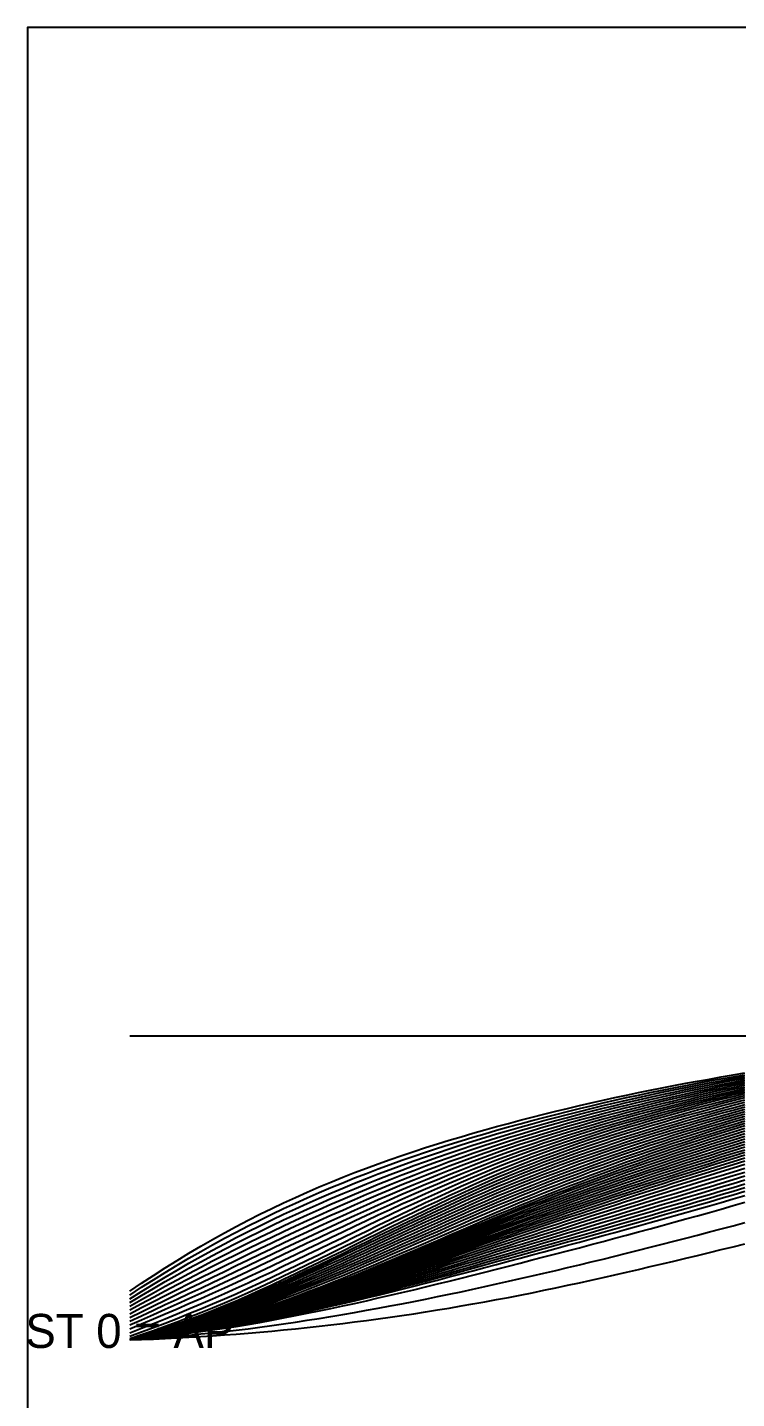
# Model space of a CAD drawing. Header units: metres. Extents: x -42 to 420, y 0 to 297.
# Drawn here: x 156 to 197.6, y 83.5 to 164 of the extents above; entities that cross this region are included whole.
import ezdxf
from ezdxf.enums import TextEntityAlignment as Align

# ---------------------------------------------------------------- set-up
doc = ezdxf.new("R2010")
doc.units = ezdxf.units.M
for name, color, linetype in [('DECK', 7, 'Continuous'), ('FRAME', 7, 'Continuous'), ('LABELS', 7, 'Continuous'), ('WATERLINES', 7, 'Continuous')]:
    doc.layers.add(name, color=color, linetype=linetype)

msp = doc.modelspace()

# ---------------------------------------------------------------- linework, layer by layer
at = {"layer": 'DECK'}
msp.add_line((162, 104.786), (384.222, 104.786), dxfattribs=at)
at = {"layer": 'FRAME'}
msp.add_lwpolyline([(156, 32), (408, 32), (408, 164), (156, 164)], close=True, dxfattribs=at)
at = {"layer": 'WATERLINES'}
for points in [[(162, 89.786), (162.694, 90.256), (163.389, 90.715), (164.083, 91.164), (164.778, 91.6), (165.472, 92.024), (166.167, 92.436), (166.861, 92.834), (167.556, 93.218), (168.25, 93.591), (168.944, 93.953), (169.639, 94.306), (170.333, 94.648), (171.028, 94.98), (171.722, 95.301), (172.417, 95.611), (173.111, 95.911), (173.806, 96.2), (174.5, 96.481), (175.194, 96.753), (175.889, 97.018), (176.583, 97.274), (177.278, 97.522), (177.972, 97.763), (178.667, 97.997), (179.361, 98.223), (180.056, 98.443), (180.75, 98.656), (181.444, 98.864), (182.139, 99.066), (182.833, 99.263), (183.528, 99.455), (184.222, 99.643), (184.917, 99.827), (185.611, 100.007), (186.306, 100.183), (187, 100.355), (187.694, 100.523), (188.389, 100.687), (189.083, 100.847), (189.778, 101.002), (190.472, 101.155), (191.167, 101.304), (191.861, 101.45), (192.556, 101.592), (193.25, 101.731), (193.944, 101.866), (194.639, 101.998), (195.333, 102.125), (196.028, 102.249), (196.722, 102.37), (197.417, 102.489), (198.111, 102.604)], [(162, 89.566), (162.694, 90.018), (163.389, 90.46), (164.083, 90.893), (164.778, 91.315), (165.472, 91.727), (166.167, 92.128), (166.861, 92.517), (167.556, 92.895), (168.25, 93.263), (168.944, 93.621), (169.639, 93.971), (170.333, 94.312), (171.028, 94.644), (171.722, 94.966), (172.417, 95.278), (173.111, 95.581), (173.806, 95.875), (174.5, 96.161), (175.194, 96.439), (175.889, 96.71), (176.583, 96.973), (177.278, 97.229), (177.972, 97.478), (178.667, 97.72), (179.361, 97.954), (180.056, 98.183), (180.75, 98.405), (181.444, 98.621), (182.139, 98.832), (182.833, 99.038), (183.528, 99.238), (184.222, 99.434), (184.917, 99.625), (185.611, 99.813), (186.306, 99.995), (187, 100.174), (187.694, 100.348), (188.389, 100.518), (189.083, 100.684), (189.778, 100.846), (190.472, 101.003), (191.167, 101.158), (191.861, 101.308), (192.556, 101.456), (193.25, 101.599), (193.944, 101.739), (194.639, 101.875), (195.333, 102.007), (196.028, 102.135), (196.722, 102.261), (197.417, 102.384), (198.111, 102.504)], [(162, 89.346), (162.694, 89.78), (163.389, 90.205), (164.083, 90.622), (164.778, 91.03), (165.472, 91.43), (166.167, 91.82), (166.861, 92.201), (167.556, 92.572), (168.25, 92.934), (168.944, 93.289), (169.639, 93.637), (170.333, 93.976), (171.028, 94.308), (171.722, 94.631), (172.417, 94.946), (173.111, 95.251), (173.806, 95.549), (174.5, 95.84), (175.194, 96.125), (175.889, 96.402), (176.583, 96.673), (177.278, 96.936), (177.972, 97.193), (178.667, 97.442), (179.361, 97.685), (180.056, 97.922), (180.75, 98.153), (181.444, 98.378), (182.139, 98.598), (182.833, 98.813), (183.528, 99.022), (184.222, 99.225), (184.917, 99.424), (185.611, 99.618), (186.306, 99.808), (187, 99.993), (187.694, 100.174), (188.389, 100.35), (189.083, 100.522), (189.778, 100.689), (190.472, 100.852), (191.167, 101.011), (191.861, 101.167), (192.556, 101.319), (193.25, 101.468), (193.944, 101.612), (194.639, 101.752), (195.333, 101.889), (196.028, 102.022), (196.722, 102.152), (197.417, 102.279), (198.111, 102.403)], [(162, 89.126), (162.694, 89.541), (163.389, 89.95), (164.083, 90.351), (164.778, 90.746), (165.472, 91.133), (166.167, 91.513), (166.861, 91.885), (167.556, 92.249), (168.25, 92.606), (168.944, 92.957), (169.639, 93.302), (170.333, 93.64), (171.028, 93.972), (171.722, 94.296), (172.417, 94.613), (173.111, 94.922), (173.806, 95.224), (174.5, 95.52), (175.194, 95.81), (175.889, 96.094), (176.583, 96.372), (177.278, 96.643), (177.972, 96.907), (178.667, 97.165), (179.361, 97.416), (180.056, 97.661), (180.75, 97.901), (181.444, 98.136), (182.139, 98.365), (182.833, 98.588), (183.528, 98.805), (184.222, 99.016), (184.917, 99.222), (185.611, 99.424), (186.306, 99.62), (187, 99.812), (187.694, 99.999), (188.389, 100.182), (189.083, 100.359), (189.778, 100.532), (190.472, 100.7), (191.167, 100.865), (191.861, 101.026), (192.556, 101.183), (193.25, 101.336), (193.944, 101.485), (194.639, 101.63), (195.333, 101.771), (196.028, 101.908), (196.722, 102.043), (197.417, 102.174), (198.111, 102.303)], [(162, 88.907), (162.694, 89.303), (163.389, 89.695), (164.083, 90.081), (164.778, 90.462), (165.472, 90.836), (166.167, 91.205), (166.861, 91.569), (167.556, 91.926), (168.25, 92.277), (168.944, 92.625), (169.639, 92.967), (170.333, 93.304), (171.028, 93.636), (171.722, 93.961), (172.417, 94.28), (173.111, 94.592), (173.806, 94.898), (174.5, 95.2), (175.194, 95.496), (175.889, 95.787), (176.583, 96.071), (177.278, 96.35), (177.972, 96.622), (178.667, 96.887), (179.361, 97.146), (180.056, 97.4), (180.75, 97.649), (181.444, 97.893), (182.139, 98.131), (182.833, 98.363), (183.528, 98.589), (184.222, 98.808), (184.917, 99.021), (185.611, 99.229), (186.306, 99.433), (187, 99.631), (187.694, 99.825), (188.389, 100.013), (189.083, 100.197), (189.778, 100.375), (190.472, 100.549), (191.167, 100.719), (191.861, 100.885), (192.556, 101.046), (193.25, 101.204), (193.944, 101.358), (194.639, 101.507), (195.333, 101.652), (196.028, 101.794), (196.722, 101.934), (197.417, 102.07), (198.111, 102.202)], [(162, 88.687), (162.694, 89.066), (163.389, 89.44), (164.083, 89.811), (164.778, 90.178), (165.472, 90.54), (166.167, 90.899), (166.861, 91.253), (167.556, 91.603), (168.25, 91.949), (168.944, 92.293), (169.639, 92.633), (170.333, 92.969), (171.028, 93.3), (171.722, 93.627), (172.417, 93.948), (173.111, 94.263), (173.806, 94.573), (174.5, 94.879), (175.194, 95.181), (175.889, 95.479), (176.583, 95.771), (177.278, 96.057), (177.972, 96.337), (178.667, 96.61), (179.361, 96.877), (180.056, 97.14), (180.75, 97.398), (181.444, 97.65), (182.139, 97.897), (182.833, 98.138), (183.528, 98.372), (184.222, 98.599), (184.917, 98.82), (185.611, 99.035), (186.306, 99.245), (187, 99.45), (187.694, 99.65), (188.389, 99.845), (189.083, 100.034), (189.778, 100.218), (190.472, 100.398), (191.167, 100.573), (191.861, 100.743), (192.556, 100.91), (193.25, 101.072), (193.944, 101.23), (194.639, 101.384), (195.333, 101.534), (196.028, 101.681), (196.722, 101.824), (197.417, 101.965), (198.111, 102.102)], [(162, 88.467), (162.694, 88.827), (163.389, 89.185), (164.083, 89.54), (164.778, 89.893), (165.472, 90.244), (166.167, 90.591), (166.861, 90.937), (167.556, 91.279), (168.25, 91.62), (168.944, 91.96), (169.639, 92.297), (170.333, 92.632), (171.028, 92.964), (171.722, 93.292), (172.417, 93.615), (173.111, 93.933), (173.806, 94.247), (174.5, 94.558), (175.194, 94.866), (175.889, 95.171), (176.583, 95.47), (177.278, 95.764), (177.972, 96.052), (178.667, 96.332), (179.361, 96.608), (180.056, 96.879), (180.75, 97.146), (181.444, 97.408), (182.139, 97.664), (182.833, 97.913), (183.528, 98.155), (184.222, 98.39), (184.917, 98.618), (185.611, 98.841), (186.306, 99.058), (187, 99.269), (187.694, 99.476), (188.389, 99.676), (189.083, 99.872), (189.778, 100.062), (190.472, 100.246), (191.167, 100.427), (191.861, 100.602), (192.556, 100.774), (193.25, 100.94), (193.944, 101.103), (194.639, 101.262), (195.333, 101.416), (196.028, 101.567), (196.722, 101.715), (197.417, 101.86), (198.111, 102.001)], [(162, 88.246), (162.694, 88.588), (163.389, 88.929), (164.083, 89.269), (164.778, 89.608), (165.472, 89.947), (166.167, 90.284), (166.861, 90.62), (167.556, 90.955), (168.25, 91.29), (168.944, 91.626), (169.639, 91.961), (170.333, 92.295), (171.028, 92.627), (171.722, 92.956), (172.417, 93.281), (173.111, 93.602), (173.806, 93.92), (174.5, 94.237), (175.194, 94.551), (175.889, 94.862), (176.583, 95.169), (177.278, 95.47), (177.972, 95.766), (178.667, 96.054), (179.361, 96.338), (180.056, 96.618), (180.75, 96.894), (181.444, 97.165), (182.139, 97.43), (182.833, 97.688), (183.528, 97.939), (184.222, 98.181), (184.917, 98.416), (185.611, 98.646), (186.306, 98.87), (187, 99.088), (187.694, 99.301), (188.389, 99.508), (189.083, 99.709), (189.778, 99.905), (190.472, 100.095), (191.167, 100.28), (191.861, 100.461), (192.556, 100.637), (193.25, 100.809), (193.944, 100.976), (194.639, 101.139), (195.333, 101.298), (196.028, 101.454), (196.722, 101.606), (197.417, 101.755), (198.111, 101.901)], [(162, 88.027), (162.694, 88.351), (163.389, 88.676), (164.083, 89), (164.778, 89.326), (165.472, 89.652), (166.167, 89.978), (166.861, 90.305), (167.556, 90.633), (168.25, 90.962), (168.944, 91.294), (169.639, 91.627), (170.333, 91.96), (171.028, 92.292), (171.722, 92.622), (172.417, 92.95), (173.111, 93.273), (173.806, 93.595), (174.5, 93.916), (175.194, 94.237), (175.889, 94.554), (176.583, 94.868), (177.278, 95.178), (177.972, 95.481), (178.667, 95.777), (179.361, 96.069), (180.056, 96.357), (180.75, 96.642), (181.444, 96.922), (182.139, 97.196), (182.833, 97.463), (183.528, 97.722), (184.222, 97.973), (184.917, 98.215), (185.611, 98.452), (186.306, 98.683), (187, 98.908), (187.694, 99.127), (188.389, 99.34), (189.083, 99.547), (189.778, 99.748), (190.472, 99.944), (191.167, 100.134), (191.861, 100.32), (192.556, 100.501), (193.25, 100.677), (193.944, 100.849), (194.639, 101.016), (195.333, 101.18), (196.028, 101.34), (196.722, 101.497), (197.417, 101.651), (198.111, 101.8)], [(162, 87.811), (162.694, 88.117), (163.389, 88.425), (164.083, 88.734), (164.778, 89.046), (165.472, 89.36), (166.167, 89.676), (166.861, 89.994), (167.556, 90.314), (168.25, 90.637), (168.944, 90.964), (169.639, 91.295), (170.333, 91.627), (171.028, 91.959), (171.722, 92.291), (172.417, 92.621), (173.111, 92.947), (173.806, 93.272), (174.5, 93.598), (175.194, 93.924), (175.889, 94.248), (176.583, 94.57), (177.278, 94.887), (177.972, 95.198), (178.667, 95.502), (179.361, 95.801), (180.056, 96.098), (180.75, 96.391), (181.444, 96.68), (182.139, 96.963), (182.833, 97.239), (183.528, 97.506), (184.222, 97.764), (184.917, 98.014), (185.611, 98.257), (186.306, 98.495), (187, 98.727), (187.694, 98.952), (188.389, 99.171), (189.083, 99.384), (189.778, 99.591), (190.472, 99.792), (191.167, 99.988), (191.861, 100.178), (192.556, 100.364), (193.25, 100.545), (193.944, 100.721), (194.639, 100.893), (195.333, 101.061), (196.028, 101.226), (196.722, 101.387), (197.417, 101.545), (198.111, 101.699)], [(162, 87.588), (162.694, 87.875), (163.389, 88.166), (164.083, 88.461), (164.778, 88.759), (165.472, 89.061), (166.167, 89.366), (166.861, 89.675), (167.556, 89.987), (168.25, 90.304), (168.944, 90.627), (169.639, 90.955), (170.333, 91.287), (171.028, 91.62), (171.722, 91.953), (172.417, 92.285), (173.111, 92.614), (173.806, 92.943), (174.5, 93.274), (175.194, 93.606), (175.889, 93.938), (176.583, 94.267), (177.278, 94.591), (177.972, 94.911), (178.667, 95.223), (179.361, 95.53), (180.056, 95.836), (180.75, 96.138), (181.444, 96.436), (182.139, 96.728), (182.833, 97.013), (183.528, 97.289), (184.222, 97.555), (184.917, 97.812), (185.611, 98.063), (186.306, 98.307), (187, 98.546), (187.694, 98.777), (188.389, 99.003), (189.083, 99.222), (189.778, 99.434), (190.472, 99.641), (191.167, 99.842), (191.861, 100.037), (192.556, 100.228), (193.25, 100.413), (193.944, 100.594), (194.639, 100.771), (195.333, 100.944), (196.028, 101.113), (196.722, 101.279), (197.417, 101.441), (198.111, 101.599)], [(162, 87.355), (162.694, 87.624), (163.389, 87.898), (164.083, 88.177), (164.778, 88.462), (165.472, 88.751), (166.167, 89.046), (166.861, 89.345), (167.556, 89.649), (168.25, 89.959), (168.944, 90.279), (169.639, 90.605), (170.333, 90.936), (171.028, 91.27), (171.722, 91.605), (172.417, 91.94), (173.111, 92.273), (173.806, 92.606), (174.5, 92.943), (175.194, 93.281), (175.889, 93.62), (176.583, 93.957), (177.278, 94.29), (177.972, 94.618), (178.667, 94.939), (179.361, 95.255), (180.056, 95.57), (180.75, 95.882), (181.444, 96.19), (182.139, 96.492), (182.833, 96.786), (183.528, 97.071), (184.222, 97.345), (184.917, 97.609), (185.611, 97.868), (186.306, 98.119), (187, 98.365), (187.694, 98.603), (188.389, 98.835), (189.083, 99.06), (189.778, 99.279), (190.472, 99.491), (191.167, 99.697), (191.861, 99.898), (192.556, 100.093), (193.25, 100.283), (193.944, 100.469), (194.639, 100.65), (195.333, 100.827), (196.028, 101.001), (196.722, 101.171), (197.417, 101.338), (198.111, 101.501)], [(162, 87.148), (162.694, 87.399), (163.389, 87.658), (164.083, 87.922), (164.778, 88.194), (165.472, 88.471), (166.167, 88.755), (166.861, 89.045), (167.556, 89.34), (168.25, 89.644), (168.944, 89.959), (169.639, 90.283), (170.333, 90.613), (171.028, 90.947), (171.722, 91.283), (172.417, 91.62), (173.111, 91.955), (173.806, 92.291), (174.5, 92.632), (175.194, 92.976), (175.889, 93.321), (176.583, 93.665), (177.278, 94.005), (177.972, 94.34), (178.667, 94.668), (179.361, 94.991), (180.056, 95.314), (180.75, 95.634), (181.444, 95.951), (182.139, 96.261), (182.833, 96.563), (183.528, 96.856), (184.222, 97.137), (184.917, 97.409), (185.611, 97.674), (186.306, 97.932), (187, 98.184), (187.694, 98.428), (188.389, 98.666), (189.083, 98.897), (189.778, 99.121), (190.472, 99.338), (191.167, 99.549), (191.861, 99.755), (192.556, 99.955), (193.25, 100.15), (193.944, 100.34), (194.639, 100.526), (195.333, 100.707), (196.028, 100.885), (196.722, 101.06), (197.417, 101.231), (198.111, 101.399)], [(162, 87.004), (162.694, 87.24), (163.389, 87.483), (164.083, 87.735), (164.778, 87.995), (165.472, 88.261), (166.167, 88.535), (166.861, 88.815), (167.556, 89.102), (168.25, 89.399), (168.944, 89.708), (169.639, 90.027), (170.333, 90.354), (171.028, 90.687), (171.722, 91.022), (172.417, 91.358), (173.111, 91.692), (173.806, 92.029), (174.5, 92.371), (175.194, 92.717), (175.889, 93.065), (176.583, 93.412), (177.278, 93.756), (177.972, 94.095), (178.667, 94.427), (179.361, 94.755), (180.056, 95.083), (180.75, 95.408), (181.444, 95.73), (182.139, 96.045), (182.833, 96.353), (183.528, 96.651), (184.222, 96.938), (184.917, 97.214), (185.611, 97.484), (186.306, 97.747), (187, 98.003), (187.694, 98.253), (188.389, 98.495), (189.083, 98.73), (189.778, 98.959), (190.472, 99.18), (191.167, 99.396), (191.861, 99.605), (192.556, 99.81), (193.25, 100.009), (193.944, 100.203), (194.639, 100.393), (195.333, 100.578), (196.028, 100.761), (196.722, 100.939), (197.417, 101.115), (198.111, 101.286)], [(162, 86.929), (162.694, 87.151), (163.389, 87.383), (164.083, 87.623), (164.778, 87.872), (165.472, 88.128), (166.167, 88.392), (166.861, 88.664), (167.556, 88.942), (168.25, 89.23), (168.944, 89.533), (169.639, 89.846), (170.333, 90.168), (171.028, 90.496), (171.722, 90.828), (172.417, 91.161), (173.111, 91.492), (173.806, 91.825), (174.5, 92.166), (175.194, 92.511), (175.889, 92.858), (176.583, 93.205), (177.278, 93.549), (177.972, 93.888), (178.667, 94.22), (179.361, 94.549), (180.056, 94.878), (180.75, 95.205), (181.444, 95.529), (182.139, 95.846), (182.833, 96.156), (183.528, 96.457), (184.222, 96.746), (184.917, 97.025), (185.611, 97.298), (186.306, 97.564), (187, 97.823), (187.694, 98.075), (188.389, 98.321), (189.083, 98.56), (189.778, 98.791), (190.472, 99.016), (191.167, 99.235), (191.861, 99.449), (192.556, 99.656), (193.25, 99.859), (193.944, 100.057), (194.639, 100.25), (195.333, 100.44), (196.028, 100.625), (196.722, 100.808), (197.417, 100.987), (198.111, 101.162)], [(162, 86.929), (162.694, 87.138), (163.389, 87.357), (164.083, 87.586), (164.778, 87.823), (165.472, 88.069), (166.167, 88.322), (166.861, 88.583), (167.556, 88.852), (168.25, 89.131), (168.944, 89.425), (169.639, 89.732), (170.333, 90.047), (171.028, 90.369), (171.722, 90.694), (172.417, 91.022), (173.111, 91.347), (173.806, 91.676), (174.5, 92.011), (175.194, 92.351), (175.889, 92.694), (176.583, 93.037), (177.278, 93.378), (177.972, 93.715), (178.667, 94.044), (179.361, 94.371), (180.056, 94.698), (180.75, 95.023), (181.444, 95.346), (182.139, 95.662), (182.833, 95.972), (183.528, 96.272), (184.222, 96.562), (184.917, 96.842), (185.611, 97.115), (186.306, 97.382), (187, 97.643), (187.694, 97.897), (188.389, 98.145), (189.083, 98.385), (189.778, 98.619), (190.472, 98.847), (191.167, 99.069), (191.861, 99.285), (192.556, 99.496), (193.25, 99.701), (193.944, 99.902), (194.639, 100.099), (195.333, 100.292), (196.028, 100.481), (196.722, 100.667), (197.417, 100.849), (198.111, 101.027)], [(162, 86.929), (162.694, 87.13), (163.389, 87.342), (164.083, 87.563), (164.778, 87.793), (165.472, 88.031), (166.167, 88.277), (166.861, 88.53), (167.556, 88.79), (168.25, 89.062), (168.944, 89.348), (169.639, 89.647), (170.333, 89.954), (171.028, 90.268), (171.722, 90.586), (172.417, 90.906), (173.111, 91.225), (173.806, 91.547), (174.5, 91.877), (175.194, 92.211), (175.889, 92.549), (176.583, 92.887), (177.278, 93.223), (177.972, 93.555), (178.667, 93.881), (179.361, 94.204), (180.056, 94.528), (180.75, 94.85), (181.444, 95.17), (182.139, 95.485), (182.833, 95.793), (183.528, 96.092), (184.222, 96.38), (184.917, 96.66), (185.611, 96.934), (186.306, 97.202), (187, 97.463), (187.694, 97.718), (188.389, 97.967), (189.083, 98.21), (189.778, 98.446), (190.472, 98.676), (191.167, 98.9), (191.861, 99.118), (192.556, 99.332), (193.25, 99.541), (193.944, 99.745), (194.639, 99.944), (195.333, 100.14), (196.028, 100.332), (196.722, 100.521), (197.417, 100.707), (198.111, 100.888)], [(162, 86.932), (162.694, 87.124), (163.389, 87.325), (164.083, 87.537), (164.778, 87.757), (165.472, 87.986), (166.167, 88.223), (166.861, 88.467), (167.556, 88.719), (168.25, 88.982), (168.944, 89.26), (169.639, 89.55), (170.333, 89.85), (171.028, 90.157), (171.722, 90.469), (172.417, 90.782), (173.111, 91.095), (173.806, 91.411), (174.5, 91.735), (175.194, 92.064), (175.889, 92.397), (176.583, 92.73), (177.278, 93.062), (177.972, 93.39), (178.667, 93.713), (179.361, 94.033), (180.056, 94.354), (180.75, 94.674), (181.444, 94.991), (182.139, 95.305), (182.833, 95.611), (183.528, 95.91), (184.222, 96.198), (184.917, 96.478), (185.611, 96.752), (186.306, 97.021), (187, 97.283), (187.694, 97.54), (188.389, 97.79), (189.083, 98.035), (189.778, 98.273), (190.472, 98.505), (191.167, 98.731), (191.861, 98.953), (192.556, 99.169), (193.25, 99.381), (193.944, 99.588), (194.639, 99.791), (195.333, 99.99), (196.028, 100.185), (196.722, 100.378), (197.417, 100.566), (198.111, 100.751)], [(162, 86.929), (162.694, 87.11), (163.389, 87.301), (164.083, 87.503), (164.778, 87.714), (165.472, 87.933), (166.167, 88.161), (166.861, 88.397), (167.556, 88.639), (168.25, 88.894), (168.944, 89.164), (169.639, 89.447), (170.333, 89.74), (171.028, 90.04), (171.722, 90.345), (172.417, 90.652), (173.111, 90.959), (173.806, 91.269), (174.5, 91.588), (175.194, 91.912), (175.889, 92.24), (176.583, 92.569), (177.278, 92.897), (177.972, 93.222), (178.667, 93.541), (179.361, 93.859), (180.056, 94.177), (180.75, 94.495), (181.444, 94.811), (182.139, 95.123), (182.833, 95.429), (183.528, 95.727), (184.222, 96.015), (184.917, 96.295), (185.611, 96.57), (186.306, 96.84), (187, 97.103), (187.694, 97.361), (188.389, 97.614), (189.083, 97.86), (189.778, 98.1), (190.472, 98.335), (191.167, 98.564), (191.861, 98.788), (192.556, 99.008), (193.25, 99.222), (193.944, 99.433), (194.639, 99.639), (195.333, 99.841), (196.028, 100.039), (196.722, 100.235), (197.417, 100.427), (198.111, 100.615)], [(162, 86.929), (162.694, 87.099), (163.389, 87.281), (164.083, 87.472), (164.778, 87.674), (165.472, 87.884), (166.167, 88.103), (166.861, 88.329), (167.556, 88.563), (168.25, 88.809), (168.944, 89.071), (169.639, 89.346), (170.333, 89.632), (171.028, 89.925), (171.722, 90.224), (172.417, 90.524), (173.111, 90.825), (173.806, 91.129), (174.5, 91.442), (175.194, 91.762), (175.889, 92.085), (176.583, 92.41), (177.278, 92.734), (177.972, 93.055), (178.667, 93.371), (179.361, 93.686), (180.056, 94.002), (180.75, 94.318), (181.444, 94.632), (182.139, 94.942), (182.833, 95.247), (183.528, 95.544), (184.222, 95.832), (184.917, 96.113), (185.611, 96.388), (186.306, 96.659), (187, 96.924), (187.694, 97.183), (188.389, 97.437), (189.083, 97.685), (189.778, 97.928), (190.472, 98.164), (191.167, 98.396), (191.861, 98.623), (192.556, 98.845), (193.25, 99.063), (193.944, 99.277), (194.639, 99.486), (195.333, 99.691), (196.028, 99.893), (196.722, 100.092), (197.417, 100.287), (198.111, 100.479)], [(162, 86.929), (162.694, 87.089), (163.389, 87.261), (164.083, 87.443), (164.778, 87.635), (165.472, 87.836), (166.167, 88.046), (166.861, 88.263), (167.556, 88.488), (168.25, 88.726), (168.944, 88.979), (169.639, 89.247), (170.333, 89.525), (171.028, 89.812), (171.722, 90.103), (172.417, 90.398), (173.111, 90.692), (173.806, 90.991), (174.5, 91.298), (175.194, 91.612), (175.889, 91.931), (176.583, 92.251), (177.278, 92.571), (177.972, 92.889), (178.667, 93.202), (179.361, 93.513), (180.056, 93.827), (180.75, 94.14), (181.444, 94.453), (182.139, 94.761), (182.833, 95.065), (183.528, 95.362), (184.222, 95.65), (184.917, 95.93), (185.611, 96.206), (186.306, 96.477), (187, 96.744), (187.694, 97.004), (188.389, 97.26), (189.083, 97.51), (189.778, 97.755), (190.472, 97.994), (191.167, 98.228), (191.861, 98.458), (192.556, 98.683), (193.25, 98.904), (193.944, 99.12), (194.639, 99.333), (195.333, 99.541), (196.028, 99.746), (196.722, 99.948), (197.417, 100.147), (198.111, 100.342)], [(162, 86.929), (162.694, 87.079), (163.389, 87.24), (164.083, 87.413), (164.778, 87.595), (165.472, 87.787), (166.167, 87.988), (166.861, 88.196), (167.556, 88.412), (168.25, 88.641), (168.944, 88.886), (169.639, 89.146), (170.333, 89.417), (171.028, 89.697), (171.722, 89.982), (172.417, 90.27), (173.111, 90.558), (173.806, 90.851), (174.5, 91.153), (175.194, 91.462), (175.889, 91.775), (176.583, 92.091), (177.278, 92.407), (177.972, 92.722), (178.667, 93.031), (179.361, 93.34), (180.056, 93.651), (180.75, 93.962), (181.444, 94.273), (182.139, 94.58), (182.833, 94.883), (183.528, 95.179), (184.222, 95.466), (184.917, 95.747), (185.611, 96.024), (186.306, 96.296), (187, 96.563), (187.694, 96.825), (188.389, 97.083), (189.083, 97.335), (189.778, 97.581), (190.472, 97.823), (191.167, 98.06), (191.861, 98.293), (192.556, 98.521), (193.25, 98.745), (193.944, 98.964), (194.639, 99.18), (195.333, 99.392), (196.028, 99.6), (196.722, 99.805), (197.417, 100.007), (198.111, 100.205)], [(162, 86.929), (162.694, 87.068), (163.389, 87.22), (164.083, 87.383), (164.778, 87.556), (165.472, 87.739), (166.167, 87.93), (166.861, 88.13), (167.556, 88.337), (168.25, 88.557), (168.944, 88.795), (169.639, 89.047), (170.333, 89.311), (171.028, 89.583), (171.722, 89.862), (172.417, 90.144), (173.111, 90.426), (173.806, 90.713), (174.5, 91.009), (175.194, 91.313), (175.889, 91.622), (176.583, 91.933), (177.278, 92.245), (177.972, 92.556), (178.667, 92.862), (179.361, 93.168), (180.056, 93.476), (180.75, 93.785), (181.444, 94.094), (182.139, 94.4), (182.833, 94.701), (183.528, 94.997), (184.222, 95.284), (184.917, 95.565), (185.611, 95.842), (186.306, 96.115), (187, 96.384), (187.694, 96.647), (188.389, 96.906), (189.083, 97.16), (189.778, 97.409), (190.472, 97.653), (191.167, 97.892), (191.861, 98.128), (192.556, 98.359), (193.25, 98.586), (193.944, 98.808), (194.639, 99.027), (195.333, 99.242), (196.028, 99.453), (196.722, 99.662), (197.417, 99.867), (198.111, 100.069)], [(162, 86.929), (162.694, 87.058), (163.389, 87.2), (164.083, 87.354), (164.778, 87.518), (165.472, 87.692), (166.167, 87.875), (166.861, 88.066), (167.556, 88.264), (168.25, 88.475), (168.944, 88.705), (169.639, 88.95), (170.333, 89.206), (171.028, 89.472), (171.722, 89.745), (172.417, 90.02), (173.111, 90.296), (173.806, 90.577), (174.5, 90.868), (175.194, 91.166), (175.889, 91.471), (176.583, 91.778), (177.278, 92.086), (177.972, 92.393), (178.667, 92.696), (179.361, 92.998), (180.056, 93.304), (180.75, 93.611), (181.444, 93.918), (182.139, 94.222), (182.833, 94.522), (183.528, 94.817), (184.222, 95.104), (184.917, 95.385), (185.611, 95.663), (186.306, 95.936), (187, 96.206), (187.694, 96.471), (188.389, 96.731), (189.083, 96.987), (189.778, 97.237), (190.472, 97.483), (191.167, 97.725), (191.861, 97.963), (192.556, 98.197), (193.25, 98.427), (193.944, 98.652), (194.639, 98.874), (195.333, 99.092), (196.028, 99.306), (196.722, 99.518), (197.417, 99.726), (198.111, 99.931)], [(162, 86.929), (162.694, 87.048), (163.389, 87.179), (164.083, 87.323), (164.778, 87.478), (165.472, 87.642), (166.167, 87.816), (166.861, 87.997), (167.556, 88.186), (168.25, 88.388), (168.944, 88.609), (169.639, 88.846), (170.333, 89.096), (171.028, 89.355), (171.722, 89.621), (172.417, 89.89), (173.111, 90.159), (173.806, 90.434), (174.5, 90.72), (175.194, 91.013), (175.889, 91.312), (176.583, 91.615), (177.278, 91.92), (177.972, 92.223), (178.667, 92.523), (179.361, 92.822), (180.056, 93.126), (180.75, 93.431), (181.444, 93.735), (182.139, 94.038), (182.833, 94.338), (183.528, 94.632), (184.222, 94.919), (184.917, 95.2), (185.611, 95.478), (186.306, 95.753), (187, 96.024), (187.694, 96.29), (188.389, 96.553), (189.083, 96.811), (189.778, 97.063), (190.472, 97.312), (191.167, 97.557), (191.861, 97.797), (192.556, 98.034), (193.25, 98.267), (193.944, 98.496), (194.639, 98.721), (195.333, 98.942), (196.028, 99.16), (196.722, 99.375), (197.417, 99.587), (198.111, 99.795)], [(162, 86.929), (162.694, 87.036), (163.389, 87.157), (164.083, 87.289), (164.778, 87.433), (165.472, 87.588), (166.167, 87.751), (166.861, 87.923), (167.556, 88.101), (168.25, 88.294), (168.944, 88.506), (169.639, 88.734), (170.333, 88.976), (171.028, 89.228), (171.722, 89.487), (172.417, 89.75), (173.111, 90.013), (173.806, 90.282), (174.5, 90.561), (175.194, 90.85), (175.889, 91.144), (176.583, 91.443), (177.278, 91.743), (177.972, 92.043), (178.667, 92.34), (179.361, 92.637), (180.056, 92.938), (180.75, 93.241), (181.444, 93.545), (182.139, 93.847), (182.833, 94.146), (183.528, 94.44), (184.222, 94.727), (184.917, 95.009), (185.611, 95.288), (186.306, 95.564), (187, 95.837), (187.694, 96.106), (188.389, 96.371), (189.083, 96.631), (189.778, 96.886), (190.472, 97.138), (191.167, 97.386), (191.861, 97.63), (192.556, 97.87), (193.25, 98.107), (193.944, 98.34), (194.639, 98.569), (195.333, 98.794), (196.028, 99.015), (196.722, 99.234), (197.417, 99.45), (198.111, 99.662)], [(162, 86.929), (162.694, 87.027), (163.389, 87.139), (164.083, 87.264), (164.778, 87.4), (165.472, 87.546), (166.167, 87.701), (166.861, 87.864), (167.556, 88.035), (168.25, 88.219), (168.944, 88.424), (169.639, 88.645), (170.333, 88.881), (171.028, 89.126), (171.722, 89.379), (172.417, 89.636), (173.111, 89.893), (173.806, 90.156), (174.5, 90.43), (175.194, 90.713), (175.889, 91.003), (176.583, 91.298), (177.278, 91.594), (177.972, 91.89), (178.667, 92.183), (179.361, 92.477), (180.056, 92.775), (180.75, 93.076), (181.444, 93.377), (182.139, 93.677), (182.833, 93.974), (183.528, 94.267), (184.222, 94.554), (184.917, 94.835), (185.611, 95.114), (186.306, 95.391), (187, 95.664), (187.694, 95.933), (188.389, 96.199), (189.083, 96.461), (189.778, 96.718), (190.472, 96.971), (191.167, 97.221), (191.861, 97.467), (192.556, 97.71), (193.25, 97.949), (193.944, 98.184), (194.639, 98.415), (195.333, 98.643), (196.028, 98.867), (196.722, 99.089), (197.417, 99.307), (198.111, 99.522)], [(162, 86.929), (162.694, 87.024), (163.389, 87.134), (164.083, 87.255), (164.778, 87.388), (165.472, 87.531), (166.167, 87.683), (166.861, 87.842), (167.556, 88.009), (168.25, 88.189), (168.944, 88.39), (169.639, 88.607), (170.333, 88.837), (171.028, 89.078), (171.722, 89.326), (172.417, 89.578), (173.111, 89.83), (173.806, 90.088), (174.5, 90.357), (175.194, 90.636), (175.889, 90.921), (176.583, 91.21), (177.278, 91.501), (177.972, 91.793), (178.667, 92.082), (179.361, 92.371), (180.056, 92.665), (180.75, 92.961), (181.444, 93.258), (182.139, 93.554), (182.833, 93.848), (183.528, 94.137), (184.222, 94.421), (184.917, 94.699), (185.611, 94.976), (186.306, 95.25), (187, 95.52), (187.694, 95.788), (188.389, 96.052), (189.083, 96.312), (189.778, 96.567), (190.472, 96.819), (191.167, 97.068), (191.861, 97.313), (192.556, 97.555), (193.25, 97.794), (193.944, 98.029), (194.639, 98.26), (195.333, 98.487), (196.028, 98.712), (196.722, 98.933), (197.417, 99.152), (198.111, 99.368)], [(162, 86.929), (162.694, 87.025), (163.389, 87.134), (164.083, 87.255), (164.778, 87.386), (165.472, 87.528), (166.167, 87.679), (166.861, 87.837), (167.556, 88.002), (168.25, 88.18), (168.944, 88.378), (169.639, 88.591), (170.333, 88.818), (171.028, 89.055), (171.722, 89.298), (172.417, 89.546), (173.111, 89.794), (173.806, 90.048), (174.5, 90.312), (175.194, 90.586), (175.889, 90.866), (176.583, 91.15), (177.278, 91.436), (177.972, 91.722), (178.667, 92.006), (179.361, 92.29), (180.056, 92.579), (180.75, 92.87), (181.444, 93.162), (182.139, 93.453), (182.833, 93.742), (183.528, 94.027), (184.222, 94.306), (184.917, 94.581), (185.611, 94.854), (186.306, 95.124), (187, 95.391), (187.694, 95.655), (188.389, 95.916), (189.083, 96.173), (189.778, 96.425), (190.472, 96.675), (191.167, 96.921), (191.861, 97.164), (192.556, 97.404), (193.25, 97.641), (193.944, 97.874), (194.639, 98.104), (195.333, 98.33), (196.028, 98.553), (196.722, 98.774), (197.417, 98.992), (198.111, 99.207)], [(162, 86.929), (162.694, 87.024), (163.389, 87.132), (164.083, 87.251), (164.778, 87.381), (165.472, 87.521), (166.167, 87.669), (166.861, 87.825), (167.556, 87.987), (168.25, 88.163), (168.944, 88.357), (169.639, 88.567), (170.333, 88.79), (171.028, 89.022), (171.722, 89.261), (172.417, 89.504), (173.111, 89.748), (173.806, 89.997), (174.5, 90.257), (175.194, 90.526), (175.889, 90.8), (176.583, 91.079), (177.278, 91.361), (177.972, 91.642), (178.667, 91.921), (179.361, 92.2), (180.056, 92.484), (180.75, 92.771), (181.444, 93.058), (182.139, 93.345), (182.833, 93.629), (183.528, 93.91), (184.222, 94.185), (184.917, 94.456), (185.611, 94.725), (186.306, 94.992), (187, 95.256), (187.694, 95.517), (188.389, 95.775), (189.083, 96.03), (189.778, 96.28), (190.472, 96.528), (191.167, 96.772), (191.861, 97.013), (192.556, 97.252), (193.25, 97.487), (193.944, 97.719), (194.639, 97.947), (195.333, 98.173), (196.028, 98.395), (196.722, 98.616), (197.417, 98.833), (198.111, 99.048)], [(162, 86.929), (162.694, 87.022), (163.389, 87.128), (164.083, 87.245), (164.778, 87.373), (165.472, 87.51), (166.167, 87.656), (166.861, 87.809), (167.556, 87.968), (168.25, 88.141), (168.944, 88.331), (169.639, 88.537), (170.333, 88.755), (171.028, 88.983), (171.722, 89.218), (172.417, 89.456), (173.111, 89.695), (173.806, 89.94), (174.5, 90.195), (175.194, 90.458), (175.889, 90.728), (176.583, 91.002), (177.278, 91.278), (177.972, 91.554), (178.667, 91.829), (179.361, 92.104), (180.056, 92.383), (180.75, 92.665), (181.444, 92.948), (182.139, 93.23), (182.833, 93.511), (183.528, 93.787), (184.222, 94.059), (184.917, 94.327), (185.611, 94.593), (186.306, 94.857), (187, 95.118), (187.694, 95.377), (188.389, 95.632), (189.083, 95.884), (189.778, 96.133), (190.472, 96.378), (191.167, 96.621), (191.861, 96.861), (192.556, 97.098), (193.25, 97.332), (193.944, 97.564), (194.639, 97.792), (195.333, 98.016), (196.028, 98.239), (196.722, 98.459), (197.417, 98.676), (198.111, 98.891)], [(162, 86.929), (162.694, 87.021), (163.389, 87.125), (164.083, 87.241), (164.778, 87.366), (165.472, 87.501), (166.167, 87.644), (166.861, 87.794), (167.556, 87.951), (168.25, 88.12), (168.944, 88.307), (169.639, 88.509), (170.333, 88.723), (171.028, 88.947), (171.722, 89.176), (172.417, 89.41), (173.111, 89.645), (173.806, 89.885), (174.5, 90.135), (175.194, 90.393), (175.889, 90.658), (176.583, 90.927), (177.278, 91.198), (177.972, 91.469), (178.667, 91.739), (179.361, 92.009), (180.056, 92.284), (180.75, 92.561), (181.444, 92.84), (182.139, 93.118), (182.833, 93.394), (183.528, 93.667), (184.222, 93.935), (184.917, 94.199), (185.611, 94.462), (186.306, 94.722), (187, 94.981), (187.694, 95.237), (188.389, 95.49), (189.083, 95.74), (189.778, 95.986), (190.472, 96.23), (191.167, 96.471), (191.861, 96.709), (192.556, 96.945), (193.25, 97.178), (193.944, 97.408), (194.639, 97.636), (195.333, 97.86), (196.028, 98.082), (196.722, 98.301), (197.417, 98.519), (198.111, 98.734)], [(162, 86.929), (162.694, 87.02), (163.389, 87.123), (164.083, 87.236), (164.778, 87.36), (165.472, 87.493), (166.167, 87.633), (166.861, 87.781), (167.556, 87.935), (168.25, 88.101), (168.944, 88.285), (169.639, 88.483), (170.333, 88.693), (171.028, 88.912), (171.722, 89.137), (172.417, 89.366), (173.111, 89.596), (173.806, 89.831), (174.5, 90.077), (175.194, 90.33), (175.889, 90.59), (176.583, 90.854), (177.278, 91.12), (177.972, 91.386), (178.667, 91.651), (179.361, 91.917), (180.056, 92.187), (180.75, 92.46), (181.444, 92.733), (182.139, 93.007), (182.833, 93.279), (183.528, 93.548), (184.222, 93.812), (184.917, 94.073), (185.611, 94.332), (186.306, 94.59), (187, 94.845), (187.694, 95.098), (188.389, 95.348), (189.083, 95.596), (189.778, 95.84), (190.472, 96.082), (191.167, 96.321), (191.861, 96.558), (192.556, 96.793), (193.25, 97.024), (193.944, 97.253), (194.639, 97.48), (195.333, 97.703), (196.028, 97.925), (196.722, 98.144), (197.417, 98.361), (198.111, 98.576)], [(162, 86.929), (162.694, 87.018), (163.389, 87.12), (164.083, 87.232), (164.778, 87.354), (165.472, 87.484), (166.167, 87.622), (166.861, 87.767), (167.556, 87.919), (168.25, 88.082), (168.944, 88.262), (169.639, 88.456), (170.333, 88.662), (171.028, 88.876), (171.722, 89.097), (172.417, 89.321), (173.111, 89.547), (173.806, 89.778), (174.5, 90.018), (175.194, 90.267), (175.889, 90.521), (176.583, 90.78), (177.278, 91.041), (177.972, 91.303), (178.667, 91.563), (179.361, 91.824), (180.056, 92.089), (180.75, 92.357), (181.444, 92.626), (182.139, 92.895), (182.833, 93.163), (183.528, 93.428), (184.222, 93.688), (184.917, 93.946), (185.611, 94.202), (186.306, 94.456), (187, 94.709), (187.694, 94.959), (188.389, 95.207), (189.083, 95.452), (189.778, 95.695), (190.472, 95.934), (191.167, 96.172), (191.861, 96.407), (192.556, 96.64), (193.25, 96.87), (193.944, 97.099), (194.639, 97.324), (195.333, 97.547), (196.028, 97.768), (196.722, 97.987), (197.417, 98.204), (198.111, 98.418)], [(162, 86.929), (162.694, 87.017), (163.389, 87.117), (164.083, 87.227), (164.778, 87.347), (165.472, 87.475), (166.167, 87.611), (166.861, 87.753), (167.556, 87.902), (168.25, 88.062), (168.944, 88.238), (169.639, 88.429), (170.333, 88.63), (171.028, 88.84), (171.722, 89.056), (172.417, 89.276), (173.111, 89.497), (173.806, 89.723), (174.5, 89.959), (175.194, 90.203), (175.889, 90.452), (176.583, 90.706), (177.278, 90.962), (177.972, 91.219), (178.667, 91.474), (179.361, 91.73), (180.056, 91.991), (180.75, 92.254), (181.444, 92.519), (182.139, 92.783), (182.833, 93.047), (183.528, 93.308), (184.222, 93.565), (184.917, 93.818), (185.611, 94.071), (186.306, 94.322), (187, 94.572), (187.694, 94.82), (188.389, 95.065), (189.083, 95.308), (189.778, 95.548), (190.472, 95.786), (191.167, 96.022), (191.861, 96.255), (192.556, 96.487), (193.25, 96.716), (193.944, 96.943), (194.639, 97.168), (195.333, 97.39), (196.028, 97.61), (196.722, 97.829), (197.417, 98.046), (198.111, 98.26)], [(162, 86.929), (162.694, 87.016), (163.389, 87.114), (164.083, 87.223), (164.778, 87.34), (165.472, 87.466), (166.167, 87.6), (166.861, 87.739), (167.556, 87.885), (168.25, 88.042), (168.944, 88.215), (169.639, 88.401), (170.333, 88.599), (171.028, 88.804), (171.722, 89.016), (172.417, 89.231), (173.111, 89.448), (173.806, 89.669), (174.5, 89.9), (175.194, 90.139), (175.889, 90.383), (176.583, 90.632), (177.278, 90.883), (177.972, 91.135), (178.667, 91.385), (179.361, 91.637), (180.056, 91.893), (180.75, 92.151), (181.444, 92.411), (182.139, 92.671), (182.833, 92.931), (183.528, 93.187), (184.222, 93.44), (184.917, 93.691), (185.611, 93.94), (186.306, 94.188), (187, 94.435), (187.694, 94.68), (188.389, 94.922), (189.083, 95.163), (189.778, 95.401), (190.472, 95.637), (191.167, 95.871), (191.861, 96.103), (192.556, 96.333), (193.25, 96.561), (193.944, 96.787), (194.639, 97.011), (195.333, 97.233), (196.028, 97.452), (196.722, 97.671), (197.417, 97.887), (198.111, 98.101)], [(162, 86.929), (162.694, 87.015), (163.389, 87.112), (164.083, 87.218), (164.778, 87.334), (165.472, 87.457), (166.167, 87.588), (166.861, 87.726), (167.556, 87.869), (168.25, 88.023), (168.944, 88.192), (169.639, 88.374), (170.333, 88.567), (171.028, 88.769), (171.722, 88.976), (172.417, 89.186), (173.111, 89.398), (173.806, 89.615), (174.5, 89.841), (175.194, 90.075), (175.889, 90.315), (176.583, 90.558), (177.278, 90.804), (177.972, 91.051), (178.667, 91.297), (179.361, 91.544), (180.056, 91.795), (180.75, 92.049), (181.444, 92.304), (182.139, 92.56), (182.833, 92.815), (183.528, 93.068), (184.222, 93.317), (184.917, 93.564), (185.611, 93.81), (186.306, 94.055), (187, 94.299), (187.694, 94.541), (188.389, 94.781), (189.083, 95.02), (189.778, 95.256), (190.472, 95.49), (191.167, 95.722), (191.861, 95.952), (192.556, 96.181), (193.25, 96.408), (193.944, 96.633), (194.639, 96.856), (195.333, 97.077), (196.028, 97.296), (196.722, 97.514), (197.417, 97.73), (198.111, 97.945)], [(162, 86.929), (162.694, 87.014), (163.389, 87.109), (164.083, 87.214), (164.778, 87.327), (165.472, 87.449), (166.167, 87.577), (166.861, 87.712), (167.556, 87.852), (168.25, 88.003), (168.944, 88.169), (169.639, 88.347), (170.333, 88.536), (171.028, 88.733), (171.722, 88.936), (172.417, 89.142), (173.111, 89.349), (173.806, 89.562), (174.5, 89.783), (175.194, 90.012), (175.889, 90.246), (176.583, 90.485), (177.278, 90.726), (177.972, 90.968), (178.667, 91.209), (179.361, 91.451), (180.056, 91.698), (180.75, 91.947), (181.444, 92.198), (182.139, 92.45), (182.833, 92.701), (183.528, 92.95), (184.222, 93.195), (184.917, 93.439), (185.611, 93.682), (186.306, 93.924), (187, 94.165), (187.694, 94.404), (188.389, 94.642), (189.083, 94.878), (189.778, 95.112), (190.472, 95.344), (191.167, 95.575), (191.861, 95.804), (192.556, 96.032), (193.25, 96.257), (193.944, 96.481), (194.639, 96.704), (195.333, 96.924), (196.028, 97.143), (196.722, 97.36), (197.417, 97.577), (198.111, 97.791)], [(162, 86.929), (162.694, 87.012), (163.389, 87.106), (164.083, 87.209), (164.778, 87.321), (165.472, 87.44), (166.167, 87.566), (166.861, 87.698), (167.556, 87.835), (168.25, 87.983), (168.944, 88.146), (169.639, 88.32), (170.333, 88.505), (171.028, 88.697), (171.722, 88.895), (172.417, 89.097), (173.111, 89.299), (173.806, 89.507), (174.5, 89.724), (175.194, 89.947), (175.889, 90.177), (176.583, 90.41), (177.278, 90.646), (177.972, 90.883), (178.667, 91.119), (179.361, 91.357), (180.056, 91.599), (180.75, 91.844), (181.444, 92.09), (182.139, 92.337), (182.833, 92.583), (183.528, 92.828), (184.222, 93.07), (184.917, 93.31), (185.611, 93.55), (186.306, 93.788), (187, 94.026), (187.694, 94.263), (188.389, 94.498), (189.083, 94.731), (189.778, 94.963), (190.472, 95.193), (191.167, 95.422), (191.861, 95.649), (192.556, 95.875), (193.25, 96.1), (193.944, 96.323), (194.639, 96.544), (195.333, 96.764), (196.028, 96.982), (196.722, 97.199), (197.417, 97.415), (198.111, 97.629)], [(162, 86.929), (162.694, 87.011), (163.389, 87.103), (164.083, 87.205), (164.778, 87.314), (165.472, 87.431), (166.167, 87.554), (166.861, 87.684), (167.556, 87.819), (168.25, 87.963), (168.944, 88.122), (169.639, 88.292), (170.333, 88.472), (171.028, 88.66), (171.722, 88.853), (172.417, 89.05), (173.111, 89.248), (173.806, 89.451), (174.5, 89.662), (175.194, 89.881), (175.889, 90.104), (176.583, 90.332), (177.278, 90.563), (177.972, 90.794), (178.667, 91.025), (179.361, 91.258), (180.056, 91.494), (180.75, 91.734), (181.444, 91.975), (182.139, 92.217), (182.833, 92.458), (183.528, 92.698), (184.222, 92.936), (184.917, 93.171), (185.611, 93.407), (186.306, 93.642), (187, 93.876), (187.694, 94.109), (188.389, 94.341), (189.083, 94.571), (189.778, 94.8), (190.472, 95.027), (191.167, 95.254), (191.861, 95.479), (192.556, 95.703), (193.25, 95.925), (193.944, 96.147), (194.639, 96.366), (195.333, 96.585), (196.028, 96.802), (196.722, 97.018), (197.417, 97.233), (198.111, 97.447)], [(162, 86.929), (162.694, 87.01), (163.389, 87.101), (164.083, 87.2), (164.778, 87.308), (165.472, 87.422), (166.167, 87.543), (166.861, 87.67), (167.556, 87.802), (168.25, 87.943), (168.944, 88.098), (169.639, 88.264), (170.333, 88.44), (171.028, 88.622), (171.722, 88.81), (172.417, 89.002), (173.111, 89.195), (173.806, 89.392), (174.5, 89.598), (175.194, 89.811), (175.889, 90.029), (176.583, 90.251), (177.278, 90.475), (177.972, 90.701), (178.667, 90.926), (179.361, 91.153), (180.056, 91.383), (180.75, 91.617), (181.444, 91.852), (182.139, 92.088), (182.833, 92.324), (183.528, 92.559), (184.222, 92.791), (184.917, 93.022), (185.611, 93.253), (186.306, 93.483), (187, 93.713), (187.694, 93.941), (188.389, 94.169), (189.083, 94.396), (189.778, 94.621), (190.472, 94.845), (191.167, 95.068), (191.861, 95.29), (192.556, 95.512), (193.25, 95.732), (193.944, 95.951), (194.639, 96.168), (195.333, 96.385), (196.028, 96.601), (196.722, 96.816), (197.417, 97.03), (198.111, 97.243)], [(162, 86.929), (162.694, 87.009), (163.389, 87.099), (164.083, 87.196), (164.778, 87.301), (165.472, 87.414), (166.167, 87.532), (166.861, 87.656), (167.556, 87.785), (168.25, 87.923), (168.944, 88.074), (169.639, 88.235), (170.333, 88.406), (171.028, 88.583), (171.722, 88.766), (172.417, 88.952), (173.111, 89.14), (173.806, 89.332), (174.5, 89.532), (175.194, 89.738), (175.889, 89.95), (176.583, 90.166), (177.278, 90.384), (177.972, 90.603), (178.667, 90.822), (179.361, 91.042), (180.056, 91.267), (180.75, 91.494), (181.444, 91.723), (182.139, 91.953), (182.833, 92.183), (183.528, 92.411), (184.222, 92.638), (184.917, 92.863), (185.611, 93.089), (186.306, 93.314), (187, 93.538), (187.694, 93.762), (188.389, 93.985), (189.083, 94.207), (189.778, 94.428), (190.472, 94.648), (191.167, 94.867), (191.861, 95.086), (192.556, 95.304), (193.25, 95.521), (193.944, 95.737), (194.639, 95.952), (195.333, 96.166), (196.028, 96.38), (196.722, 96.593), (197.417, 96.806), (198.111, 97.018)], [(162, 86.929), (162.694, 87.008), (163.389, 87.096), (164.083, 87.192), (164.778, 87.295), (165.472, 87.405), (166.167, 87.521), (166.861, 87.642), (167.556, 87.768), (168.25, 87.903), (168.944, 88.049), (169.639, 88.207), (170.333, 88.372), (171.028, 88.544), (171.722, 88.722), (172.417, 88.902), (173.111, 89.084), (173.806, 89.271), (174.5, 89.465), (175.194, 89.665), (175.889, 89.87), (176.583, 90.079), (177.278, 90.291), (177.972, 90.504), (178.667, 90.716), (179.361, 90.93), (180.056, 91.148), (180.75, 91.369), (181.444, 91.591), (182.139, 91.815), (182.833, 92.038), (183.528, 92.261), (184.222, 92.481), (184.917, 92.701), (185.611, 92.92), (186.306, 93.14), (187, 93.359), (187.694, 93.577), (188.389, 93.795), (189.083, 94.013), (189.778, 94.229), (190.472, 94.445), (191.167, 94.66), (191.861, 94.875), (192.556, 95.089), (193.25, 95.303), (193.944, 95.516), (194.639, 95.729), (195.333, 95.94), (196.028, 96.152), (196.722, 96.363), (197.417, 96.575), (198.111, 96.785)], [(162, 86.929), (162.694, 87.007), (163.389, 87.094), (164.083, 87.188), (164.778, 87.289), (165.472, 87.397), (166.167, 87.51), (166.861, 87.628), (167.556, 87.751), (168.25, 87.883), (168.944, 88.025), (169.639, 88.178), (170.333, 88.339), (171.028, 88.506), (171.722, 88.678), (172.417, 88.853), (173.111, 89.029), (173.806, 89.21), (174.5, 89.398), (175.194, 89.593), (175.889, 89.792), (176.583, 89.994), (177.278, 90.199), (177.972, 90.406), (178.667, 90.612), (179.361, 90.82), (180.056, 91.031), (180.75, 91.245), (181.444, 91.461), (182.139, 91.678), (182.833, 91.895), (183.528, 92.112), (184.222, 92.327), (184.917, 92.541), (185.611, 92.755), (186.306, 92.968), (187, 93.182), (187.694, 93.395), (188.389, 93.609), (189.083, 93.821), (189.778, 94.033), (190.472, 94.245), (191.167, 94.457), (191.861, 94.668), (192.556, 94.879), (193.25, 95.089), (193.944, 95.299), (194.639, 95.509), (195.333, 95.718), (196.028, 95.928), (196.722, 96.137), (197.417, 96.347), (198.111, 96.556)], [(162, 86.929), (162.694, 87.006), (163.389, 87.091), (164.083, 87.184), (164.778, 87.283), (165.472, 87.388), (166.167, 87.498), (166.861, 87.614), (167.556, 87.734), (168.25, 87.862), (168.944, 88.001), (169.639, 88.149), (170.333, 88.305), (171.028, 88.467), (171.722, 88.633), (172.417, 88.803), (173.111, 88.974), (173.806, 89.149), (174.5, 89.331), (175.194, 89.519), (175.889, 89.712), (176.583, 89.908), (177.278, 90.107), (177.972, 90.307), (178.667, 90.506), (179.361, 90.708), (180.056, 90.913), (180.75, 91.121), (181.444, 91.33), (182.139, 91.541), (182.833, 91.752), (183.528, 91.962), (184.222, 92.172), (184.917, 92.38), (185.611, 92.588), (186.306, 92.796), (187, 93.005), (187.694, 93.213), (188.389, 93.421), (189.083, 93.629), (189.778, 93.837), (190.472, 94.045), (191.167, 94.253), (191.861, 94.46), (192.556, 94.667), (193.25, 94.875), (193.944, 95.082), (194.639, 95.289), (195.333, 95.496), (196.028, 95.703), (196.722, 95.911), (197.417, 96.12), (198.111, 96.328)], [(162, 86.929), (162.694, 87.005), (163.389, 87.089), (164.083, 87.179), (164.778, 87.276), (165.472, 87.379), (166.167, 87.487), (166.861, 87.599), (167.556, 87.716), (168.25, 87.841), (168.944, 87.975), (169.639, 88.119), (170.333, 88.27), (171.028, 88.426), (171.722, 88.587), (172.417, 88.751), (173.111, 88.917), (173.806, 89.086), (174.5, 89.263), (175.194, 89.444), (175.889, 89.631), (176.583, 89.82), (177.278, 90.012), (177.972, 90.206), (178.667, 90.399), (179.361, 90.594), (180.056, 90.793), (180.75, 90.994), (181.444, 91.197), (182.139, 91.401), (182.833, 91.606), (183.528, 91.81), (184.222, 92.013), (184.917, 92.216), (185.611, 92.419), (186.306, 92.621), (187, 92.825), (187.694, 93.028), (188.389, 93.231), (189.083, 93.434), (189.778, 93.638), (190.472, 93.841), (191.167, 94.045), (191.861, 94.249), (192.556, 94.453), (193.25, 94.657), (193.944, 94.861), (194.639, 95.065), (195.333, 95.27), (196.028, 95.475), (196.722, 95.681), (197.417, 95.888), (198.111, 96.095)], [(162, 86.929), (162.694, 87.004), (163.389, 87.087), (164.083, 87.175), (164.778, 87.27), (165.472, 87.371), (166.167, 87.476), (166.861, 87.586), (167.556, 87.7), (168.25, 87.821), (168.944, 87.952), (169.639, 88.091), (170.333, 88.237), (171.028, 88.389), (171.722, 88.544), (172.417, 88.703), (173.111, 88.863), (173.806, 89.027), (174.5, 89.198), (175.194, 89.373), (175.889, 89.554), (176.583, 89.737), (177.278, 89.923), (177.972, 90.109), (178.667, 90.297), (179.361, 90.486), (180.056, 90.678), (180.75, 90.873), (181.444, 91.069), (182.139, 91.267), (182.833, 91.466), (183.528, 91.664), (184.222, 91.862), (184.917, 92.058), (185.611, 92.256), (186.306, 92.453), (187, 92.651), (187.694, 92.849), (188.389, 93.047), (189.083, 93.246), (189.778, 93.445), (190.472, 93.645), (191.167, 93.845), (191.861, 94.045), (192.556, 94.245), (193.25, 94.446), (193.944, 94.648), (194.639, 94.849), (195.333, 95.051), (196.028, 95.255), (196.722, 95.459), (197.417, 95.664), (198.111, 95.87)], [(162, 86.929), (162.694, 87.003), (163.389, 87.085), (164.083, 87.172), (164.778, 87.265), (165.472, 87.364), (166.167, 87.467), (166.861, 87.574), (167.556, 87.686), (168.25, 87.804), (168.944, 87.931), (169.639, 88.066), (170.333, 88.208), (171.028, 88.355), (171.722, 88.505), (172.417, 88.659), (173.111, 88.814), (173.806, 88.973), (174.5, 89.138), (175.194, 89.308), (175.889, 89.482), (176.583, 89.66), (177.278, 89.839), (177.972, 90.02), (178.667, 90.201), (179.361, 90.384), (180.056, 90.57), (180.75, 90.759), (181.444, 90.95), (182.139, 91.142), (182.833, 91.334), (183.528, 91.527), (184.222, 91.719), (184.917, 91.91), (185.611, 92.102), (186.306, 92.294), (187, 92.487), (187.694, 92.68), (188.389, 92.874), (189.083, 93.068), (189.778, 93.263), (190.472, 93.459), (191.167, 93.655), (191.861, 93.851), (192.556, 94.049), (193.25, 94.246), (193.944, 94.445), (194.639, 94.644), (195.333, 94.844), (196.028, 95.045), (196.722, 95.248), (197.417, 95.452), (198.111, 95.657)], [(162, 86.929), (162.694, 87.002), (163.389, 87.082), (164.083, 87.167), (164.778, 87.258), (165.472, 87.353), (166.167, 87.454), (166.861, 87.558), (167.556, 87.666), (168.25, 87.78), (168.944, 87.903), (169.639, 88.033), (170.333, 88.17), (171.028, 88.311), (171.722, 88.456), (172.417, 88.604), (173.111, 88.753), (173.806, 88.906), (174.5, 89.064), (175.194, 89.228), (175.889, 89.395), (176.583, 89.566), (177.278, 89.738), (177.972, 89.912), (178.667, 90.087), (179.361, 90.263), (180.056, 90.443), (180.75, 90.625), (181.444, 90.808), (182.139, 90.994), (182.833, 91.18), (183.528, 91.366), (184.222, 91.552), (184.917, 91.737), (185.611, 91.923), (186.306, 92.11), (187, 92.297), (187.694, 92.485), (188.389, 92.674), (189.083, 92.863), (189.778, 93.054), (190.472, 93.245), (191.167, 93.437), (191.861, 93.63), (192.556, 93.823), (193.25, 94.018), (193.944, 94.213), (194.639, 94.41), (195.333, 94.607), (196.028, 94.806), (196.722, 95.007), (197.417, 95.209), (198.111, 95.412)], [(162, 86.929), (162.694, 86.998), (163.389, 87.072), (164.083, 87.152), (164.778, 87.237), (165.472, 87.326), (166.167, 87.42), (166.861, 87.518), (167.556, 87.619), (168.25, 87.725), (168.944, 87.84), (169.639, 87.961), (170.333, 88.088), (171.028, 88.219), (171.722, 88.354), (172.417, 88.492), (173.111, 88.631), (173.806, 88.774), (174.5, 88.922), (175.194, 89.075), (175.889, 89.231), (176.583, 89.391), (177.278, 89.553), (177.972, 89.716), (178.667, 89.88), (179.361, 90.046), (180.056, 90.216), (180.75, 90.387), (181.444, 90.561), (182.139, 90.737), (182.833, 90.913), (183.528, 91.09), (184.222, 91.267), (184.917, 91.445), (185.611, 91.623), (186.306, 91.802), (187, 91.982), (187.694, 92.162), (188.389, 92.344), (189.083, 92.527), (189.778, 92.712), (190.472, 92.897), (191.167, 93.083), (191.861, 93.271), (192.556, 93.46), (193.25, 93.649), (193.944, 93.84), (194.639, 94.032), (195.333, 94.225), (196.028, 94.42), (196.722, 94.617), (197.417, 94.816), (198.111, 95.016)], [(162, 86.929), (162.694, 86.976), (163.389, 87.029), (164.083, 87.086), (164.778, 87.147), (165.472, 87.212), (166.167, 87.281), (166.861, 87.352), (167.556, 87.426), (168.25, 87.505), (168.944, 87.59), (169.639, 87.681), (170.333, 87.777), (171.028, 87.877), (171.722, 87.98), (172.417, 88.086), (173.111, 88.194), (173.806, 88.305), (174.5, 88.421), (175.194, 88.542), (175.889, 88.667), (176.583, 88.795), (177.278, 88.925), (177.972, 89.058), (178.667, 89.193), (179.361, 89.33), (180.056, 89.471), (180.75, 89.615), (181.444, 89.762), (182.139, 89.912), (182.833, 90.063), (183.528, 90.217), (184.222, 90.371), (184.917, 90.527), (185.611, 90.686), (186.306, 90.847), (187, 91.01), (187.694, 91.175), (188.389, 91.341), (189.083, 91.509), (189.778, 91.678), (190.472, 91.849), (191.167, 92.022), (191.861, 92.196), (192.556, 92.372), (193.25, 92.549), (193.944, 92.728), (194.639, 92.908), (195.333, 93.088), (196.028, 93.27), (196.722, 93.453), (197.417, 93.638), (198.111, 93.825)], [(162, 86.929), (162.694, 86.954), (163.389, 86.983), (164.083, 87.016), (164.778, 87.053), (165.472, 87.092), (166.167, 87.134), (166.861, 87.178), (167.556, 87.223), (168.25, 87.273), (168.944, 87.327), (169.639, 87.387), (170.333, 87.45), (171.028, 87.517), (171.722, 87.587), (172.417, 87.659), (173.111, 87.734), (173.806, 87.812), (174.5, 87.894), (175.194, 87.982), (175.889, 88.073), (176.583, 88.168), (177.278, 88.265), (177.972, 88.366), (178.667, 88.469), (179.361, 88.576), (180.056, 88.687), (180.75, 88.803), (181.444, 88.922), (182.139, 89.045), (182.833, 89.171), (183.528, 89.299), (184.222, 89.43), (184.917, 89.564), (185.611, 89.702), (186.306, 89.844), (187, 89.99), (187.694, 90.138), (188.389, 90.289), (189.083, 90.441), (189.778, 90.594), (190.472, 90.749), (191.167, 90.907), (191.861, 91.068), (192.556, 91.231), (193.25, 91.395), (193.944, 91.561), (194.639, 91.728), (195.333, 91.895), (196.028, 92.063), (196.722, 92.233), (197.417, 92.403), (198.111, 92.575)]]:
    msp.add_lwpolyline(points, dxfattribs=at)

# ---------------------------------------------------------------- texts
at = {"layer": 'LABELS'}
msp.add_text('ST 0 = AP', height=2, dxfattribs=at).set_placement((162, 85.857), align=Align.BOTTOM_CENTER)

doc.saveas('drawing.dxf')
